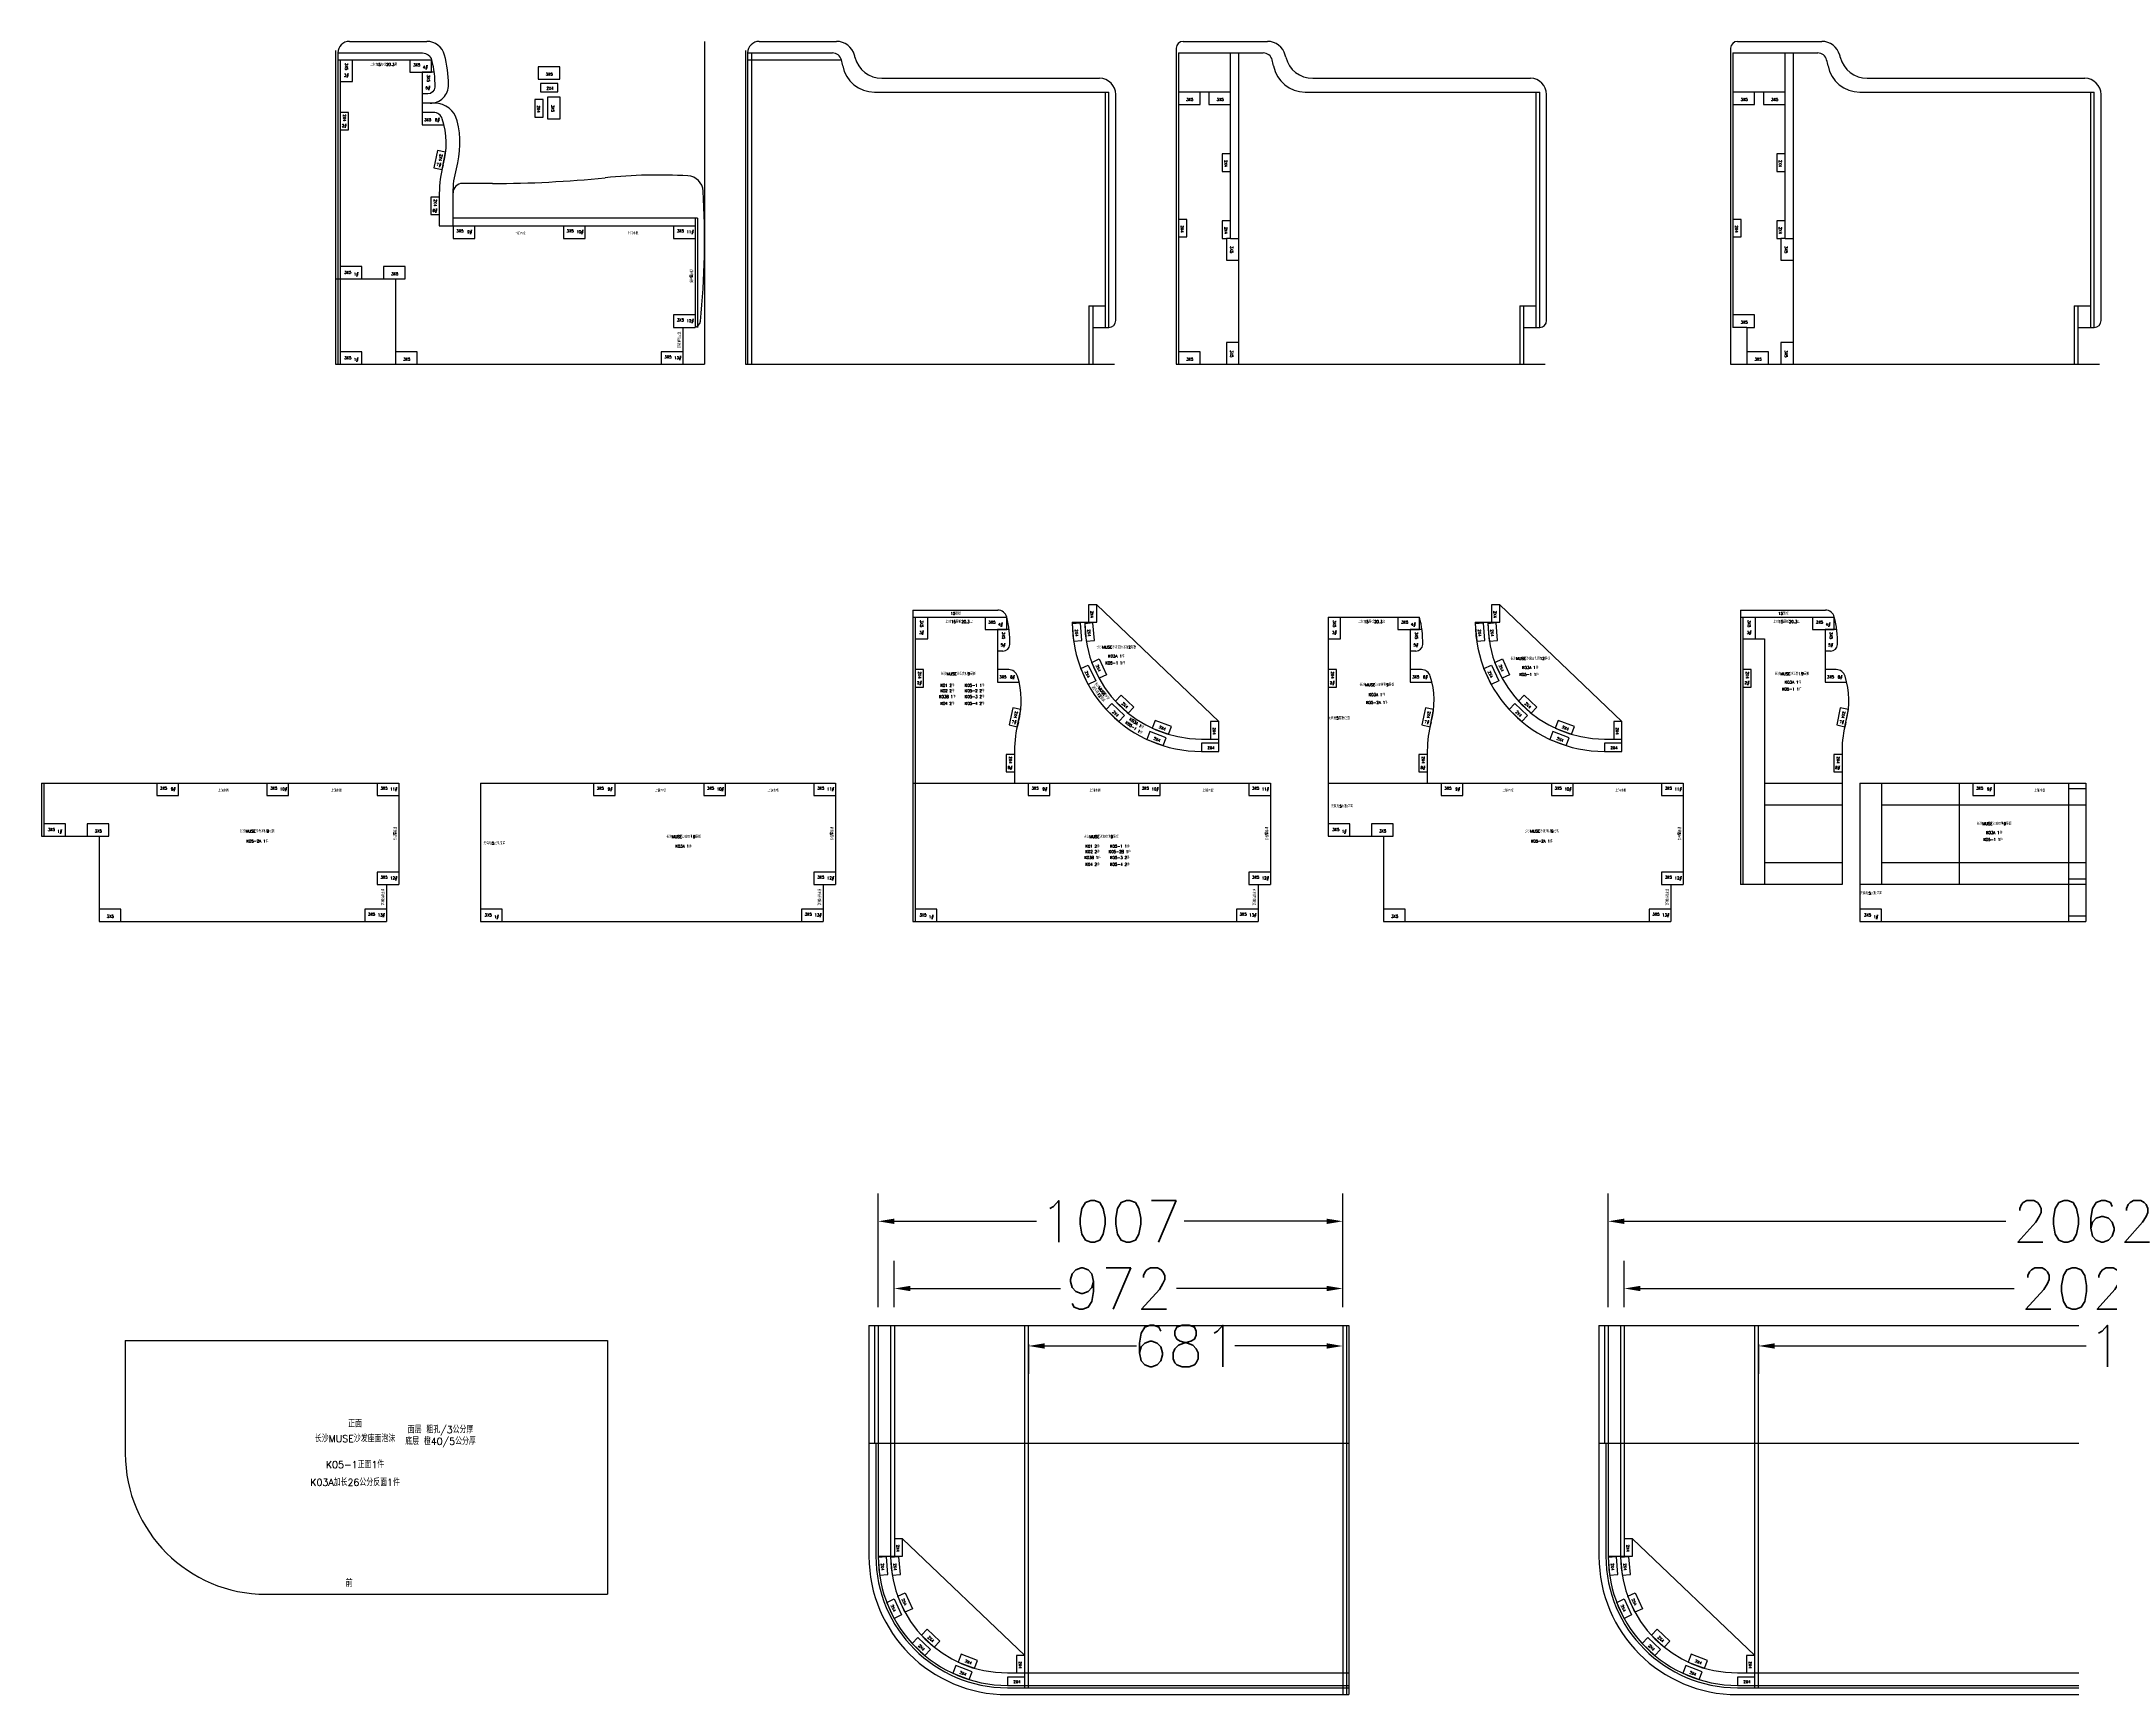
# Model space of a CAD drawing. Header units: millimetres. Extents: x 1211946 to 1266258, y -418433 to -400124.
# Drawn here: x 1239415 to 1243901, y -406155 to -402572 of the extents above; entities that cross this region are included whole.
import ezdxf

# ---------------------------------------------------------------- set-up
doc = ezdxf.new("R2010")
doc.units = ezdxf.units.MM
doc.header["$LTSCALE"] = 5
doc.header["$PDMODE"] = 35
doc.header["$PDSIZE"] = 3
doc.layers.add('缝头内线', color=1, linetype='Continuous')
doc.styles.add('SIMPLEX', font='simplex.shx', dxfattribs={"bigfont": 'gbcbig.shx'})
doc.dimstyles.new('90', dxfattribs={"dimtxt": 90, "dimasz": 35, "dimexe": 60, "dimexo": 40, "dimgap": 10, "dimtad": 0, "dimdec": 1, "dimzin": 12, "dimdsep": 46, "dimtxsty": 'SIMPLEX', "dimcen": 50, "dimclrd": 256, "dimclre": 256, "dimclrt": 3, "dimazin": 3, "dimtfac": 1, "dimtdec": 1, "dimtmove": 1, "dimatfit": 3, "dimfxl": 0, "dimlwd": -1, "dimlwe": -1, "dimarcsym": 0})

# ---------------------------------------------------------------- blocks, each defined once
blk = doc.blocks.new('*D38')
at = {"transparency": 16777216}
for p, q in [((1241554.9, -405395.2), (1241554.9, -405459.5)), ((1241589.9, -405399.5), (1241789, -405399.5)), ((1242200.9, -405399.5), (1242001.9, -405399.5)), ((1242235.9, -405395.2), (1242235.9, -405459.5))]:
    blk.add_line(p, q, dxfattribs=at)
for points in [[(1241589.9, -405393.6), (1241589.9, -405405.3), (1241554.9, -405399.5)], [(1242200.9, -405393.6), (1242200.9, -405405.3), (1242235.9, -405399.5)]]:
    blk.add_solid(points, dxfattribs=at)
at = {"layer": 'Defpoints', "color": 0, "transparency": 16777216}
for p in [(1241554.9, -405355.2), (1242235.9, -405355.2), (1242235.9, -405399.5)]:
    blk.add_point(p, dxfattribs=at)
at = {"color": 3, "transparency": 16777216, "insert": (1241895.4, -405399.5), "char_height": 90, "attachment_point": 5, "style": 'SIMPLEX'}
blk.add_mtext('681', dxfattribs=at)
blk = doc.blocks.new('*D39')
at = {"transparency": 16777216}
for p, q in [((1241263.9, -405315.2), (1241263.9, -405214.9)), ((1242235.9, -405315.2), (1242235.9, -405214.9)), ((1241298.9, -405274.9), (1241624.2, -405274.9)), ((1242200.9, -405274.9), (1241875.7, -405274.9))]:
    blk.add_line(p, q, dxfattribs=at)
for points in [[(1241298.9, -405269), (1241298.9, -405280.7), (1241263.9, -405274.9)], [(1242200.9, -405269), (1242200.9, -405280.7), (1242235.9, -405274.9)]]:
    blk.add_solid(points, dxfattribs=at)
at = {"layer": 'Defpoints', "color": 0, "transparency": 16777216}
for p in [(1242235.9, -405274.9), (1241263.9, -405355.2), (1242235.9, -405355.2)]:
    blk.add_point(p, dxfattribs=at)
at = {"color": 3, "transparency": 16777216, "insert": (1241749.9, -405274.9), "char_height": 90, "attachment_point": 5, "style": 'SIMPLEX'}
blk.add_mtext('972', dxfattribs=at)
blk = doc.blocks.new('*D40')
at = {"transparency": 16777216}
for p, q in [((1241228.9, -405315.2), (1241228.9, -405069.2)), ((1242235.9, -405315.2), (1242235.9, -405069.2)), ((1241263.9, -405129.2), (1241572.4, -405129.2)), ((1242200.9, -405129.2), (1241892.4, -405129.2))]:
    blk.add_line(p, q, dxfattribs=at)
for points in [[(1241263.9, -405123.4), (1241263.9, -405135.1), (1241228.9, -405129.2)], [(1242200.9, -405123.4), (1242200.9, -405135.1), (1242235.9, -405129.2)]]:
    blk.add_solid(points, dxfattribs=at)
at = {"layer": 'Defpoints', "color": 0, "transparency": 16777216}
for p in [(1242235.9, -405129.2), (1241228.9, -405355.2), (1242235.9, -405355.2)]:
    blk.add_point(p, dxfattribs=at)
at = {"color": 3, "transparency": 16777216, "insert": (1241732.4, -405129.2), "char_height": 90, "attachment_point": 5, "style": 'SIMPLEX'}
blk.add_mtext('1007', dxfattribs=at)
blk = doc.blocks.new('*D41')
at = {"transparency": 16777216}
for p, q in [((1243137.5, -405395.2), (1243137.5, -405459.5)), ((1243172.5, -405399.5), (1243847.6, -405399.5)), ((1244838.5, -405399.5), (1244163.3, -405399.5)), ((1244873.5, -405395.2), (1244873.5, -405459.5))]:
    blk.add_line(p, q, dxfattribs=at)
for points in [[(1243172.5, -405393.6), (1243172.5, -405405.3), (1243137.5, -405399.5)], [(1244838.5, -405393.6), (1244838.5, -405405.3), (1244873.5, -405399.5)]]:
    blk.add_solid(points, dxfattribs=at)
at = {"layer": 'Defpoints', "color": 0, "transparency": 16777216}
for p in [(1243137.5, -405355.2), (1244873.5, -405355.2), (1244873.5, -405399.5)]:
    blk.add_point(p, dxfattribs=at)
at = {"color": 3, "transparency": 16777216, "insert": (1244005.5, -405399.5), "char_height": 90, "attachment_point": 5, "style": 'SIMPLEX'}
blk.add_mtext('1736', dxfattribs=at)
blk = doc.blocks.new('*D42')
at = {"transparency": 16777216}
for p, q in [((1242846.5, -405315.2), (1242846.5, -405214.9)), ((1244873.5, -405315.2), (1244873.5, -405214.9)), ((1242881.5, -405274.9), (1243691.4, -405274.9)), ((1244838.5, -405274.9), (1244028.6, -405274.9))]:
    blk.add_line(p, q, dxfattribs=at)
for points in [[(1242881.5, -405269), (1242881.5, -405280.7), (1242846.5, -405274.9)], [(1244838.5, -405269), (1244838.5, -405280.7), (1244873.5, -405274.9)]]:
    blk.add_solid(points, dxfattribs=at)
at = {"layer": 'Defpoints', "color": 0, "transparency": 16777216}
for p in [(1244873.5, -405274.9), (1242846.5, -405355.2), (1244873.5, -405355.2)]:
    blk.add_point(p, dxfattribs=at)
at = {"color": 3, "transparency": 16777216, "insert": (1243860, -405274.9), "char_height": 90, "attachment_point": 5, "style": 'SIMPLEX'}
blk.add_mtext('2027', dxfattribs=at)
blk = doc.blocks.new('*D43')
at = {"transparency": 16777216}
for p, q in [((1242811.5, -405315.2), (1242811.5, -405069.2)), ((1244873.5, -405315.2), (1244873.5, -405069.2)), ((1242846.5, -405129.2), (1243673.9, -405129.2)), ((1244838.5, -405129.2), (1244011.1, -405129.2))]:
    blk.add_line(p, q, dxfattribs=at)
for points in [[(1242846.5, -405123.4), (1242846.5, -405135.1), (1242811.5, -405129.2)], [(1244838.5, -405123.4), (1244838.5, -405135.1), (1244873.5, -405129.2)]]:
    blk.add_solid(points, dxfattribs=at)
at = {"layer": 'Defpoints', "color": 0, "transparency": 16777216}
for p in [(1244873.5, -405129.2), (1242811.5, -405355.2), (1244873.5, -405355.2)]:
    blk.add_point(p, dxfattribs=at)
at = {"color": 3, "transparency": 16777216, "insert": (1243842.5, -405129.2), "char_height": 90, "attachment_point": 5, "style": 'SIMPLEX'}
blk.add_mtext('2062', dxfattribs=at)

msp = doc.modelspace()

# ---------------------------------------------------------------- linework, layer by layer
for p, q in [((1240052.44, -402591.5), (1240052.44, -403271.5)), ((1240057.44, -402596.5), (1240057.44, -403271.5)), ((1240852.44, -402571.5), (1240852.44, -403271.5)), ((1240940.93, -402591.5), (1240940.93, -403271.5)), ((1240945.93, -402596.5), (1241129.72, -402596.5)), ((1241874.96, -402586.5), (1241874.96, -403271.5)), ((1241879.96, -402596.5), (1242063.75, -402596.5)), ((1241992.96, -402998.5), (1241992.96, -402596.5)), ((1242010.96, -403271.5), (1242010.96, -402596.5)), ((1243076.99, -402586.5), (1243076.99, -403271.5)), ((1243081.99, -402596.5), (1243265.78, -402596.5)), ((1243194.99, -402998.5), (1243194.99, -402596.5)), ((1243212.99, -403271.5), (1243212.99, -402596.5)), ((1240057.44, -402611.5), (1240260.59, -402611.5)), ((1240945.93, -402611.5), (1241149.08, -402611.5)), ((1240240.58, -402685.5), (1240240.58, -402725.5)), ((1241220.81, -402681.5), (1241728.93, -402681.5)), ((1241992.96, -402681.5), (1241879.96, -402681.5)), ((1242154.83, -402681.5), (1242662.96, -402681.5)), ((1243194.99, -402681.5), (1243081.99, -402681.5)), ((1243356.87, -402681.5), (1243864.99, -402681.5)), ((1240264.9, -402725.5), (1240240.58, -402725.5)), ((1240277.44, -402901.09), (1240277.44, -402971.5)), ((1240837.44, -402954.5), (1240307.44, -402954.5)), ((1240832.44, -402954.5), (1240832.44, -403191.5)), ((1240837.44, -402954.5), (1240837.44, -403191.5)), ((1240277.44, -402971.5), (1240832.44, -402971.5)), ((1241992.96, -402998.5), (1242010.96, -402998.5)), ((1243194.99, -402998.5), (1243212.99, -402998.5)), ((1240052.44, -403086.5), (1240182.44, -403086.5)), ((1240182.44, -403086.5), (1240182.44, -403271.5)), ((1241685.93, -403144.5), (1241720.93, -403144.5)), ((1242619.96, -403144.5), (1242654.96, -403144.5)), ((1243821.99, -403144.5), (1243856.99, -403144.5)), ((1240805.44, -403191.5), (1240832.44, -403191.5)), ((1240805.44, -403191.5), (1240805.44, -403271.5)), ((1241693.93, -403191.5), (1241728.93, -403191.5)), ((1242627.96, -403191.5), (1242662.96, -403191.5)), ((1243111.99, -403191.5), (1243081.99, -403191.5)), ((1243111.99, -403191.5), (1243111.99, -403271.5)), ((1243829.99, -403191.5), (1243864.99, -403191.5)), ((1240052.44, -403271.5), (1240852.44, -403271.5)), ((1240940.93, -403271.5), (1241740.93, -403271.5)), ((1241874.96, -403271.5), (1242674.96, -403271.5)), ((1243076.99, -403271.5), (1243876.99, -403271.5)), ((1241304.37, -403804.37), (1241304.37, -404479.37)), ((1241304.37, -403804.37), (1241488.16, -403804.37)), ((1241684.58, -403792.74), (1241684.58, -403830.74)), ((1241702.58, -403792.74), (1241684.58, -403792.74)), ((1241967.58, -404045.74), (1241702.58, -403792.74)), ((1242204.32, -403819.37), (1242402.47, -403819.37)), ((1242204.32, -403819.37), (1242204.32, -404179.37)), ((1242558.41, -403792.74), (1242558.41, -403830.74)), ((1242576.41, -403792.74), (1242558.41, -403792.74)), ((1242841.41, -404045.74), (1242576.41, -403792.74)), ((1243098.53, -403804.37), (1243098.53, -404399.37)), ((1243098.53, -403804.37), (1243282.32, -403804.37)), ((1241649.58, -403830.74), (1241684.58, -403830.74)), ((1242523.41, -403830.74), (1242558.41, -403830.74)), ((1241499.47, -403893.37), (1241487.51, -403893.37)), ((1241487.51, -403893.37), (1241487.51, -403933.37)), ((1242394.42, -403893.37), (1242382.46, -403893.37)), ((1242382.46, -403893.37), (1242382.46, -403933.37)), ((1243293.63, -403893.37), (1243281.67, -403893.37)), ((1243281.67, -403893.37), (1243281.67, -403933.37)), ((1241511.83, -403933.37), (1241487.51, -403933.37)), ((1242406.78, -403933.37), (1242382.46, -403933.37)), ((1243305.99, -403933.37), (1243281.67, -403933.37)), ((1241967.58, -404110.74), (1241967.58, -404045.74)), ((1242841.41, -404110.74), (1242841.41, -404045.74)), ((1241929.58, -404083.74), (1241967.58, -404083.74)), ((1241524.37, -404108.96), (1241524.37, -404179.37)), ((1241929.58, -404110.74), (1241967.58, -404110.74)), ((1242419.32, -404108.96), (1242419.32, -404179.37)), ((1242803.41, -404110.74), (1242841.41, -404110.74)), ((1243318.53, -404108.96), (1243318.53, -404399.37)), ((1239414.81, -404179.37), (1239414.81, -404294.37)), ((1239414.81, -404179.37), (1240189.81, -404179.37)), ((1240189.81, -404179.37), (1240189.81, -404399.37)), ((1240366.72, -404179.37), (1240366.72, -404479.37)), ((1240366.72, -404179.37), (1241136.72, -404179.37)), ((1241136.72, -404179.37), (1241136.72, -404399.37)), ((1241304.37, -404179.37), (1242079.37, -404179.37)), ((1242079.37, -404179.37), (1242079.37, -404399.37)), ((1242204.32, -404179.37), (1242204.32, -404294.37)), ((1242204.32, -404179.37), (1242974.32, -404179.37)), ((1242974.32, -404179.37), (1242974.32, -404399.37)), ((1243357.11, -404179.37), (1243357.11, -404479.37)), ((1243357.11, -404179.37), (1243847.11, -404179.37)), ((1243847.11, -404179.37), (1243847.11, -404479.37)), ((1239414.81, -404294.37), (1239539.81, -404294.37)), ((1239539.81, -404294.37), (1239539.81, -404479.37)), ((1242204.32, -404294.37), (1242324.32, -404294.37)), ((1242324.32, -404294.37), (1242324.32, -404479.37)), ((1240162.81, -404399.37), (1240189.81, -404399.37)), ((1240162.81, -404399.37), (1240162.81, -404479.37)), ((1241109.72, -404399.37), (1241136.72, -404399.37)), ((1241109.72, -404399.37), (1241109.72, -404479.37)), ((1242052.37, -404399.37), (1242079.37, -404399.37)), ((1242052.37, -404399.37), (1242052.37, -404479.37)), ((1242947.32, -404399.37), (1242974.32, -404399.37)), ((1242947.32, -404399.37), (1242947.32, -404479.37)), ((1243318.53, -404399.37), (1243098.53, -404399.37)), ((1239539.81, -404479.37), (1240162.81, -404479.37)), ((1240366.72, -404479.37), (1241109.72, -404479.37)), ((1241304.37, -404479.37), (1242052.37, -404479.37)), ((1242324.32, -404479.37), (1242947.32, -404479.37)), ((1243357.11, -404479.37), (1243847.11, -404479.37)), ((1239596.8, -405387.71), (1240641.8, -405387.71)), ((1239596.8, -405387.71), (1239596.8, -405632.71)), ((1240641.8, -405387.71), (1240641.8, -405937.71)), ((1241281.94, -405817.21), (1241263.94, -405817.21)), ((1241546.94, -406070.21), (1241281.94, -405817.21)), ((1242864.49, -405817.21), (1242846.49, -405817.21)), ((1243129.49, -406070.21), (1242864.49, -405817.21)), ((1241228.94, -405855.21), (1241263.94, -405855.21)), ((1242811.49, -405855.21), (1242846.49, -405855.21)), ((1239901.8, -405937.71), (1240641.8, -405937.71))]:
    msp.add_line(p, q)
at = {"color": 6}
for p, q in [((1240945.93, -402596.5), (1240945.93, -403271.5)), ((1240953.93, -402596.5), (1240953.93, -403271.5)), ((1241879.96, -402596.5), (1241879.96, -403271.5)), ((1243081.99, -402596.5), (1243081.99, -403191.5)), ((1241720.93, -402681.5), (1241720.93, -403191.5)), ((1241728.93, -403191.5), (1241728.93, -402681.5)), ((1242654.96, -402681.5), (1242654.96, -403191.5)), ((1242662.96, -403191.5), (1242662.96, -402681.5)), ((1243856.99, -402681.5), (1243856.99, -403191.5)), ((1243864.99, -403191.5), (1243864.99, -402681.5)), ((1241685.93, -403144.5), (1241685.93, -403271.5)), ((1241693.93, -403144.5), (1241693.93, -403271.5)), ((1242619.96, -403144.5), (1242619.96, -403271.5)), ((1242627.96, -403144.5), (1242627.96, -403271.5)), ((1243821.99, -403144.5), (1243821.99, -403271.5)), ((1243829.99, -403144.5), (1243829.99, -403271.5)), ((1241220.94, -405355.21), (1241220.94, -405610.21)), ((1241228.94, -405355.21), (1241228.94, -405610.21)), ((1241255.94, -405355.21), (1241255.94, -405855.21)), ((1241263.94, -405355.21), (1241263.94, -405855.21)), ((1241546.94, -406140.21), (1241546.94, -405355.21)), ((1241554.94, -406140.21), (1241554.94, -405355.21)), ((1242235.94, -405355.21), (1242235.94, -406155.21)), ((1242243.94, -405355.21), (1242243.94, -406155.21)), ((1242803.49, -405355.21), (1242803.49, -405610.21)), ((1242811.49, -405355.21), (1242811.49, -405610.21)), ((1242838.49, -405355.21), (1242838.49, -405855.21)), ((1242846.49, -405355.21), (1242846.49, -405855.21)), ((1243129.49, -406140.21), (1243129.49, -405355.21)), ((1243137.49, -406140.21), (1243137.49, -405355.21))]:
    msp.add_line(p, q, dxfattribs=at)
at = {"color": 1}
for p, q in [((1242803.41, -404083.74), (1242841.41, -404083.74)), ((1241223.94, -405610.21), (1241223.94, -405855.21)), ((1241228.94, -405610.21), (1241228.94, -405855.21)), ((1242806.49, -405610.21), (1242806.49, -405855.21)), ((1242811.49, -405610.21), (1242811.49, -405855.21)), ((1241508.94, -406108.21), (1242248.94, -406108.21)), ((1243091.49, -406108.21), (1243831.49, -406108.21)), ((1241508.94, -406135.21), (1242248.94, -406135.21)), ((1241508.94, -406140.21), (1242248.94, -406140.21)), ((1243091.49, -406135.21), (1243831.49, -406135.21)), ((1243091.49, -406140.21), (1243831.49, -406140.21))]:
    msp.add_line(p, q, dxfattribs=at)
at = {"color": 4}
for p, q in [((1241208.94, -405355.21), (1242248.94, -405355.21)), ((1241208.94, -405355.21), (1241208.94, -405855.21)), ((1242248.94, -405355.21), (1242248.94, -406155.21)), ((1242791.49, -405355.21), (1243831.49, -405355.21)), ((1242791.49, -405355.21), (1242791.49, -405855.21)), ((1241208.94, -405610.21), (1242248.94, -405610.21)), ((1242791.49, -405610.21), (1243831.49, -405610.21)), ((1241508.94, -406155.21), (1242248.94, -406155.21)), ((1243091.49, -406155.21), (1243831.49, -406155.21))]:
    msp.add_line(p, q, dxfattribs=at)
msp.add_lwpolyline([(1240057.44, -402596.5), (1240241.23, -402596.5, -0.3420074), (1240260.59, -402611.5, -0.0681532), (1240267.54, -402670.8, -0.4085011), (1240252.54, -402685.5), (1240240.58, -402685.5)], format="xyb")
for centre, radius, start, end in [((1241129.72, -402616.5), 20, 14.47573, 90), ((1242063.75, -402616.5), 20, 14.47573, 90), ((1243265.78, -402616.5), 20, 14.47573, 90), ((1240936.07, -402666.5), 220, 10.93145, 14.47573), ((1241220.81, -402611.5), 70, 190.93145, 270), ((1241870.09, -402666.5), 220, 10.93145, 14.47573), ((1242154.83, -402611.5), 70, 190.93145, 270), ((1243072.13, -402666.5), 220, 10.93145, 14.47573), ((1243356.87, -402611.5), 70, 190.93145, 270), ((1240264.9, -402745.5), 20, 17.69602, 90), ((1240117.24, -402792.62), 175, 344.46426, 17.69602), ((1240507.44, -402901.09), 230, 164.46426, 180), ((1241488.16, -403824.37), 20, 14.47573, 90), ((1241294.51, -403874.36), 220, 358.88028, 14.47589), ((1242189.46, -403874.36), 220, 358.88028, 14.47589), ((1243282.32, -403824.37), 20, 14.47573, 90), ((1243088.67, -403874.36), 220, 358.88028, 14.47589), ((1241929.58, -403830.74), 280, 180, 270), ((1241929.58, -403830.74), 253, 180, 270), ((1242803.41, -403830.74), 280, 180, 270), ((1241499.47, -403878.37), 15, 270, 358.88028), ((1242394.42, -403878.37), 15, 270, 358.88028), ((1243293.63, -403878.37), 15, 270, 358.88028), ((1241511.83, -403953.37), 20, 17.69602, 90), ((1241364.17, -404000.48), 175, 344.46426, 17.69602), ((1242406.78, -403953.37), 20, 17.69602, 90), ((1242259.12, -404000.48), 175, 344.46426, 17.69602), ((1243305.99, -403953.37), 20, 17.69602, 90), ((1243158.33, -404000.48), 175, 344.46426, 17.69602), ((1241754.37, -404108.96), 230, 164.46426, 180), ((1242649.32, -404108.96), 230, 164.46426, 180), ((1243548.53, -404108.96), 230, 164.46426, 180), ((1239901.8, -405632.71), 305, 180, 270)]:
    msp.add_arc(centre, radius, start, end)
at = {"ltscale": 2}
for centre in [(1241889.96, -402586.5), (1243091.99, -402586.5)]:
    msp.add_arc(centre, 15, 90, 180, dxfattribs=at)
at = {"color": 1}
for centre, radius in [((1242803.41, -403830.74), 253), ((1241508.94, -405855.21), 285), ((1241508.94, -405855.21), 280), ((1241508.94, -405855.21), 253), ((1243091.49, -405855.21), 285), ((1243091.49, -405855.21), 280), ((1243091.49, -405855.21), 253)]:
    msp.add_arc(centre, radius, 180, 270, dxfattribs=at)
at = {"color": 4}
for centre in [(1241508.94, -405855.21), (1243091.49, -405855.21)]:
    msp.add_arc(centre, 300, 180, 270, dxfattribs=at)
at = {"layer": '缝头内线', "color": 1, "ltscale": 2}
for p, q in [((1240082.44, -402571.5), (1240250.25, -402571.5)), ((1240970.93, -402571.5), (1241138.74, -402571.5)), ((1241889.96, -402571.5), (1242072.77, -402571.5)), ((1243091.99, -402571.5), (1243274.8, -402571.5)), ((1241236.86, -402651.5), (1241708.93, -402651.5)), ((1242170.89, -402651.5), (1242642.96, -402651.5)), ((1243372.92, -402651.5), (1243844.99, -402651.5)), ((1241743.93, -403176.5), (1241743.93, -402686.5)), ((1242677.96, -403176.5), (1242677.96, -402686.5)), ((1243879.99, -403176.5), (1243879.99, -402686.5)), ((1240392.45, -402879.5), (1240327.44, -402879.5))]:
    msp.add_line(p, q, dxfattribs=at)
at = {"layer": '缝头内线', "color": 1}
for p, q in [((1240062.44, -402611.5), (1240062.44, -403271.5)), ((1243111.99, -403191.5), (1243128.99, -403191.5)), ((1241304.37, -403819.37), (1241507.52, -403819.37)), ((1241309.37, -403819.37), (1241309.37, -404479.37)), ((1243098.53, -403819.37), (1243301.68, -403819.37)), ((1243103.53, -403819.37), (1243103.53, -404399.37)), ((1243130.53, -403866.37), (1243130.53, -403819.37)), ((1243103.53, -403866.37), (1243150.53, -403866.37)), ((1243150.53, -403866.37), (1243150.53, -404399.37)), ((1239419.81, -404179.37), (1239419.81, -404294.37)), ((1243150.53, -404179.37), (1243318.53, -404179.37)), ((1243404.11, -404179.37), (1243404.11, -404399.37)), ((1243572.11, -404179.37), (1243572.11, -404399.37)), ((1243809.11, -404179.37), (1243809.11, -404479.37)), ((1243809.11, -404191.37), (1243847.11, -404191.37)), ((1243150.53, -404226.37), (1243318.53, -404226.37)), ((1243404.11, -404226.37), (1243847.11, -404226.37)), ((1243318.53, -404352.37), (1243150.53, -404352.37)), ((1243847.11, -404352.37), (1243404.11, -404352.37)), ((1243847.11, -404399.37), (1243357.11, -404399.37)), ((1243847.11, -404387.37), (1243809.11, -404387.37)), ((1243809.11, -404467.37), (1243847.11, -404467.37))]:
    msp.add_line(p, q, dxfattribs=at)
for points in [[(1240062.44, -402658.5), (1240089.44, -402658.5), (1240089.44, -402611.5)], [(1240213.59, -402611.5), (1240213.59, -402638.5), (1240260.59, -402638.5), (1240260.59, -402611.5)], [(1240265.79, -402638.5), (1240240.58, -402638.5), (1240240.58, -402685.5)], [(1241879.96, -402708.5), (1241926.96, -402708.5), (1241926.96, -402681.5)], [(1241945.96, -402681.5), (1241945.96, -402708.5), (1241992.96, -402708.5)], [(1243081.99, -402708.5), (1243128.99, -402708.5), (1243128.99, -402681.5)], [(1243147.99, -402681.5), (1243147.99, -402708.5), (1243194.99, -402708.5)], [(1240062.44, -402763.5), (1240080.44, -402763.5), (1240080.44, -402725.5), (1240062.44, -402725.5)], [(1240240.58, -402725.5), (1240240.58, -402752.5), (1240287.58, -402752.5)], [(1241992.96, -402815.5), (1241974.96, -402815.5), (1241974.96, -402853.5), (1241992.96, -402853.5)], [(1243194.99, -402815.5), (1243176.99, -402815.5), (1243176.99, -402853.5), (1243194.99, -402853.5)], [(1240277.44, -402909.09), (1240259.44, -402909.09), (1240259.44, -402947.09), (1240277.44, -402947.09)], [(1241879.96, -402995.5), (1241897.96, -402995.5), (1241897.96, -402957.5), (1241879.96, -402957.5)], [(1241992.96, -402960.5), (1241974.96, -402960.5), (1241974.96, -402998.5), (1241983.96, -402998.5)], [(1243081.99, -402995.5), (1243099.99, -402995.5), (1243099.99, -402957.5), (1243081.99, -402957.5)], [(1243194.99, -402960.5), (1243176.99, -402960.5), (1243176.99, -402998.5), (1243185.99, -402998.5)], [(1240307.44, -402971.5), (1240307.44, -402998.5), (1240354.44, -402998.5), (1240354.44, -402971.5)], [(1240546.44, -402971.5), (1240546.44, -402998.5), (1240593.44, -402998.5), (1240593.44, -402971.5)], [(1240785.44, -402971.5), (1240785.44, -402998.5), (1240832.44, -402998.5)], [(1241992.96, -402998.5), (1241983.96, -402998.5), (1241983.96, -403045.5), (1242010.96, -403045.5)], [(1243194.99, -402998.5), (1243185.99, -402998.5), (1243185.99, -403045.5), (1243212.99, -403045.5)], [(1240109.44, -403086.5), (1240109.44, -403059.5), (1240062.44, -403059.5)], [(1240182.44, -403086.5), (1240203.44, -403086.5), (1240203.44, -403059.5), (1240156.44, -403059.5), (1240156.44, -403086.5)], [(1240832.44, -403164.5), (1240785.44, -403164.5), (1240785.44, -403191.5), (1240805.44, -403191.5)], [(1243128.99, -403191.5), (1243128.99, -403164.5), (1243081.99, -403164.5)], [(1242010.96, -403224.5), (1241983.96, -403224.5), (1241983.96, -403271.5)], [(1243212.99, -403224.5), (1243185.99, -403224.5), (1243185.99, -403271.5)], [(1240109.44, -403271.5), (1240109.44, -403244.5), (1240062.44, -403244.5)], [(1240229.44, -403271.5), (1240229.44, -403244.5), (1240182.44, -403244.5)], [(1240805.44, -403244.5), (1240758.44, -403244.5), (1240758.44, -403271.5)], [(1241926.96, -403271.5), (1241926.96, -403244.5), (1241879.96, -403244.5)], [(1243158.99, -403271.5), (1243158.99, -403244.5), (1243111.99, -403244.5)], [(1241309.37, -403866.37), (1241336.37, -403866.37), (1241336.37, -403819.37)], [(1241460.52, -403819.37), (1241460.52, -403846.37), (1241507.52, -403846.37), (1241507.52, -403819.37)], [(1241684.58, -403830.74), (1241702.58, -403830.74), (1241702.58, -403792.74)], [(1242204.32, -403866.37), (1242231.32, -403866.37), (1242231.32, -403819.37)], [(1242355.47, -403819.37), (1242355.47, -403846.37), (1242402.47, -403846.37), (1242402.47, -403819.37)], [(1242558.41, -403830.74), (1242576.41, -403830.74), (1242576.41, -403792.74)], [(1243254.68, -403819.37), (1243254.68, -403846.37), (1243301.68, -403846.37), (1243301.68, -403819.37)], [(1241512.72, -403846.37), (1241487.51, -403846.37), (1241487.51, -403893.37)], [(1242407.67, -403846.37), (1242382.46, -403846.37), (1242382.46, -403893.37)], [(1243306.88, -403846.37), (1243281.67, -403846.37), (1243281.67, -403893.37)], [(1241309.37, -403971.37), (1241327.37, -403971.37), (1241327.37, -403933.37), (1241309.37, -403933.37)], [(1241487.51, -403933.37), (1241487.51, -403960.37), (1241534.51, -403960.37)], [(1242204.32, -403971.37), (1242222.32, -403971.37), (1242222.32, -403933.37), (1242204.32, -403933.37)], [(1242382.46, -403933.37), (1242382.46, -403960.37), (1242429.46, -403960.37)], [(1243103.53, -403971.37), (1243121.53, -403971.37), (1243121.53, -403933.37), (1243103.53, -403933.37)], [(1243281.67, -403933.37), (1243281.67, -403960.37), (1243328.67, -403960.37)], [(1241967.58, -404045.74), (1241949.58, -404045.74), (1241949.58, -404083.74)], [(1242841.41, -404045.74), (1242823.41, -404045.74), (1242823.41, -404083.74)], [(1241524.37, -404116.96), (1241506.37, -404116.96), (1241506.37, -404154.96), (1241524.37, -404154.96)], [(1241967.58, -404092.74), (1241929.58, -404092.74), (1241929.58, -404110.74)], [(1242419.32, -404116.96), (1242401.32, -404116.96), (1242401.32, -404154.96), (1242419.32, -404154.96)], [(1242841.41, -404092.74), (1242803.41, -404092.74), (1242803.41, -404110.74)], [(1243318.53, -404116.96), (1243300.53, -404116.96), (1243300.53, -404154.96), (1243318.53, -404154.96)], [(1239664.81, -404179.37), (1239664.81, -404206.37), (1239711.81, -404206.37), (1239711.81, -404179.37)], [(1239903.81, -404179.37), (1239903.81, -404206.37), (1239950.81, -404206.37), (1239950.81, -404179.37)], [(1240142.81, -404179.37), (1240142.81, -404206.37), (1240189.81, -404206.37)], [(1240611.72, -404179.37), (1240611.72, -404206.37), (1240658.72, -404206.37), (1240658.72, -404179.37)], [(1240850.72, -404179.37), (1240850.72, -404206.37), (1240897.72, -404206.37), (1240897.72, -404179.37)], [(1241089.72, -404179.37), (1241089.72, -404206.37), (1241136.72, -404206.37)], [(1241554.37, -404179.37), (1241554.37, -404206.37), (1241601.37, -404206.37), (1241601.37, -404179.37)], [(1241793.37, -404179.37), (1241793.37, -404206.37), (1241840.37, -404206.37), (1241840.37, -404179.37)], [(1242032.37, -404179.37), (1242032.37, -404206.37), (1242079.37, -404206.37)], [(1242449.32, -404179.37), (1242449.32, -404206.37), (1242496.32, -404206.37), (1242496.32, -404179.37)], [(1242688.32, -404179.37), (1242688.32, -404206.37), (1242735.32, -404206.37), (1242735.32, -404179.37)], [(1242927.32, -404179.37), (1242927.32, -404206.37), (1242974.32, -404206.37)], [(1243602.11, -404179.37), (1243602.11, -404206.37), (1243649.11, -404206.37), (1243649.11, -404179.37)], [(1239466.81, -404294.37), (1239466.81, -404267.37), (1239419.81, -404267.37)], [(1239539.81, -404294.37), (1239560.81, -404294.37), (1239560.81, -404267.37), (1239513.81, -404267.37), (1239513.81, -404294.37)], [(1242251.32, -404294.37), (1242251.32, -404267.37), (1242204.32, -404267.37)], [(1242324.32, -404294.37), (1242345.32, -404294.37), (1242345.32, -404267.37), (1242298.32, -404267.37), (1242298.32, -404294.37)], [(1240189.81, -404372.37), (1240142.81, -404372.37), (1240142.81, -404399.37), (1240162.81, -404399.37)], [(1241136.72, -404372.37), (1241089.72, -404372.37), (1241089.72, -404399.37), (1241109.72, -404399.37)], [(1242079.37, -404372.37), (1242032.37, -404372.37), (1242032.37, -404399.37), (1242052.37, -404399.37)], [(1242974.32, -404372.37), (1242927.32, -404372.37), (1242927.32, -404399.37), (1242947.32, -404399.37)], [(1239586.81, -404479.37), (1239586.81, -404452.37), (1239539.81, -404452.37)], [(1240162.81, -404452.37), (1240115.81, -404452.37), (1240115.81, -404479.37)], [(1240413.72, -404479.37), (1240413.72, -404452.37), (1240366.72, -404452.37)], [(1241109.72, -404452.37), (1241062.72, -404452.37), (1241062.72, -404479.37)], [(1241356.37, -404479.37), (1241356.37, -404452.37), (1241309.37, -404452.37)], [(1242052.37, -404452.37), (1242005.37, -404452.37), (1242005.37, -404479.37)], [(1242371.32, -404479.37), (1242371.32, -404452.37), (1242324.32, -404452.37)], [(1242947.32, -404452.37), (1242900.32, -404452.37), (1242900.32, -404479.37)], [(1243404.11, -404479.37), (1243404.11, -404452.37), (1243357.11, -404452.37)], [(1241263.94, -405855.21), (1241281.94, -405855.21), (1241281.94, -405817.21)], [(1242846.49, -405855.21), (1242864.49, -405855.21), (1242864.49, -405817.21)], [(1241546.94, -406070.21), (1241528.94, -406070.21), (1241528.94, -406108.21)], [(1243129.49, -406070.21), (1243111.49, -406070.21), (1243111.49, -406108.21)], [(1241546.94, -406117.21), (1241508.94, -406117.21), (1241508.94, -406135.21)], [(1243129.49, -406117.21), (1243091.49, -406117.21), (1243091.49, -406135.21)]]:
    msp.add_lwpolyline(points, dxfattribs=at)
for points in [[(1240491.49, -402653.56), (1240538.49, -402653.56), (1240538.49, -402626.56), (1240491.49, -402626.56)], [(1240484.89, -402735.47), (1240502.89, -402735.47), (1240502.89, -402697.47), (1240484.89, -402697.47)], [(1240534.63, -402680.96), (1240534.63, -402662.96), (1240496.63, -402662.96), (1240496.63, -402680.96)], [(1240512.3, -402692.33), (1240512.3, -402739.33), (1240539.3, -402739.33), (1240539.3, -402692.33)], [(1240265.76, -402845.49), (1240283.37, -402849.18), (1240291.16, -402811.99), (1240273.54, -402808.3)], [(1241652.6, -403871.62), (1241670.54, -403870.2), (1241667.54, -403832.32), (1241649.6, -403833.74)], [(1241679.9, -403871.6), (1241697.84, -403870.04), (1241694.53, -403832.18), (1241676.6, -403833.74)], [(1242526.42, -403871.62), (1242544.37, -403870.2), (1242541.36, -403832.32), (1242523.42, -403833.74)], [(1242553.73, -403871.6), (1242571.66, -403870.04), (1242568.35, -403832.18), (1242550.42, -403833.74)], [(1241691.95, -403917.58), (1241708.35, -403910.15), (1241724.03, -403944.76), (1241707.64, -403952.19)], [(1242565.77, -403917.58), (1242582.17, -403910.15), (1242597.85, -403944.76), (1242581.46, -403952.19)], [(1241668.14, -403930.95), (1241684.48, -403923.39), (1241700.44, -403957.87), (1241684.11, -403965.43)], [(1242541.97, -403930.95), (1242558.3, -403923.39), (1242574.26, -403957.87), (1242557.93, -403965.43)], [(1241770.95, -404027.83), (1241783.26, -404014.7), (1241755.53, -403988.72), (1241743.22, -404001.85)], [(1242644.77, -404027.83), (1242657.08, -404014.7), (1242629.35, -403988.72), (1242617.04, -404001.85)], [(1241512.69, -404053.36), (1241530.3, -404057.05), (1241538.09, -404019.85), (1241520.47, -404016.16)], [(1241750.63, -404046.08), (1241763.05, -404033.04), (1241735.52, -404006.84), (1241723.11, -404019.87)], [(1241858.37, -404073.52), (1241864.72, -404056.67), (1241829.16, -404043.27), (1241822.82, -404060.11)], [(1242407.64, -404053.36), (1242425.26, -404057.05), (1242433.04, -404019.85), (1242415.43, -404016.16)], [(1242624.46, -404046.08), (1242636.87, -404033.04), (1242609.35, -404006.84), (1242596.94, -404019.87)], [(1242732.2, -404073.52), (1242738.54, -404056.67), (1242702.99, -404043.27), (1242696.64, -404060.11)], [(1243306.85, -404053.36), (1243324.46, -404057.05), (1243332.25, -404019.85), (1243314.63, -404016.16)], [(1241846.58, -404098.14), (1241853.06, -404081.35), (1241817.61, -404067.66), (1241811.13, -404084.45)], [(1242720.4, -404098.14), (1242726.89, -404081.35), (1242691.44, -404067.66), (1242684.95, -404084.45)], [(1241231.96, -405896.09), (1241249.9, -405894.67), (1241246.9, -405856.79), (1241228.96, -405858.21)], [(1241259.26, -405896.06), (1241277.19, -405894.5), (1241273.89, -405856.64), (1241255.96, -405858.21)], [(1242814.51, -405896.09), (1242832.45, -405894.67), (1242829.45, -405856.79), (1242811.51, -405858.21)], [(1242841.81, -405896.06), (1242859.74, -405894.5), (1242856.44, -405856.64), (1242838.51, -405858.21)], [(1241247.5, -405955.41), (1241263.84, -405947.85), (1241279.8, -405982.34), (1241263.46, -405989.9)], [(1241271.31, -405942.04), (1241287.7, -405934.61), (1241303.39, -405969.22), (1241286.99, -405976.65)], [(1242830.05, -405955.41), (1242846.39, -405947.85), (1242862.35, -405982.34), (1242846.01, -405989.9)], [(1242853.86, -405942.04), (1242870.25, -405934.61), (1242885.94, -405969.22), (1242869.54, -405976.65)], [(1241350.31, -406052.3), (1241362.61, -406039.16), (1241334.88, -406013.18), (1241322.58, -406026.32)], [(1242932.86, -406052.3), (1242945.16, -406039.16), (1242917.43, -406013.18), (1242905.13, -406026.32)], [(1241329.99, -406070.54), (1241342.4, -406057.51), (1241314.88, -406031.3), (1241302.47, -406044.34)], [(1242912.54, -406070.54), (1242924.95, -406057.51), (1242897.43, -406031.3), (1242885.02, -406044.34)], [(1241425.94, -406122.61), (1241432.42, -406105.81), (1241396.97, -406092.13), (1241390.49, -406108.92)], [(1241437.73, -406097.98), (1241444.08, -406081.14), (1241408.52, -406067.73), (1241402.17, -406084.58)], [(1243008.49, -406122.61), (1243014.97, -406105.81), (1242979.52, -406092.13), (1242973.04, -406108.92)], [(1243020.28, -406097.98), (1243026.63, -406081.14), (1242991.07, -406067.73), (1242984.72, -406084.58)]]:
    msp.add_lwpolyline(points, close=True, dxfattribs=at)
at = {"layer": '缝头内线', "color": 1, "ltscale": 2}
msp.add_lwpolyline([(1240307.44, -402971.5), (1240307.44, -402901.09, -0.0678915), (1240314.75, -402847.53, 0.1289451), (1240316.27, -402743.53, 0.3450397), (1240267.73, -402705.5), (1240240.58, -402705.5)], format="xyb", dxfattribs=at)
for centre, radius, start, end in [((1240082.44, -402596.5), 25, 90, 180), ((1240250.25, -402611.5), 40, 15.18141, 90), ((1240047.58, -402666.5), 250, 0.2712, 15.18141), ((1240970.93, -402596.5), 25, 90, 180), ((1241138.74, -402611.5), 40, 15.18141, 90), ((1240936.07, -402666.5), 250, 13.99966, 15.18141), ((1241236.86, -402591.5), 60, 193.99966, 270), ((1242072.77, -402611.5), 40, 15.18141, 90), ((1241870.09, -402666.5), 250, 13.99966, 15.18141), ((1242170.89, -402591.5), 60, 193.99966, 270), ((1243274.8, -402611.5), 40, 15.18141, 90), ((1243072.13, -402666.5), 250, 13.99966, 15.18141), ((1243372.92, -402591.5), 60, 193.99966, 270), ((1241708.93, -402686.5), 35, 0, 90), ((1242642.96, -402686.5), 35, 0, 90), ((1243844.99, -402686.5), 35, 0, 90), ((1240257.57, -402665.5), 40, 270, 0.2712), ((1240327.44, -402899.5), 20, 90, 180), ((1240392.45, -400454.5), 2425, 270, 275.79704), ((1240753.44, -404010.21), 1148.99, 86.85567, 95.79704), ((1240814.55, -402897.9), 35, 3.28079, 86.85567), ((1239052.44, -402998.91), 1800, 354.29016, 3.28079), ((1240828.58, -403176.5), 15, 270, 354.29016), ((1241728.93, -403176.5), 15, 270, 0), ((1242662.96, -403176.5), 15, 270, 0), ((1243864.99, -403176.5), 15, 270, 0)]:
    msp.add_arc(centre, radius, start, end, dxfattribs=at)

# ---------------------------------------------------------------- texts
at = {"color": 1, "attachment_point": 5, "style": 'SIMPLEX'}
for s, insert, char_height in [('3#', (1240076.09, -402645.99), 6), ('上封15层板20.3宽', (1240157.09, -402621.65), 6), ('3X5', (1240228.58, -402622.55), 6), ('4#', (1240247.32, -402628.47), 6), ('3X5', (1240515.88, -402642.36), 6), ('5#', (1240252.86, -402672.94), 6), ('2X4', (1240517.45, -402673.21), 6), ('3X5', (1241904.35, -402697.31), 6), ('3X5', (1241970.35, -402697.31), 6), ('3X5', (1243106.39, -402697.31), 6), ('3X5', (1243172.39, -402697.31), 6), ('3X5', (1240252.4, -402741.31), 6), ('6#', (1240273.32, -402742.45), 6), ('2#', (1240071.45, -402755.25), 6), ('8#', (1240268.07, -402938.88), 6), ('3X5', (1240322.23, -402982.4), 6), ('9#', (1240343.51, -402985.27), 6), ('上铺木板', (1240452.27, -402987.44), 6), ('3X5', (1240561.23, -402982.4), 6), ('10#', (1240582.51, -402985.27), 6), ('上铺木板', (1240697.02, -402987.44), 6), ('3X5', (1240800.23, -402982.4), 6), ('11#', (1240821.51, -402985.27), 6), ('3X5', (1240079.14, -403072.28), 6), ('1#', (1240097.23, -403077.12), 6), ('3X5', (1240180.83, -403075.31), 6), ('3X5', (1240800.23, -403175.4), 6), ('12#', (1240821.51, -403178.27), 6), ('3X5', (1243106.39, -403180.31), 6), ('3X5', (1240079.14, -403257.28), 6), ('1#', (1240097.23, -403262.12), 6), ('3X5', (1240206.83, -403260.31), 6), ('3X5', (1240773.23, -403255.4), 6), ('13#', (1240794.51, -403258.27), 6), ('3X5', (1241904.35, -403260.31), 6), ('3X5', (1243136.39, -403260.31), 6), ('15层板', (1241397.06, -403811.51), 6), ('15层板', (1243191.22, -403811.51), 6), ('3#', (1241323.02, -403853.85), 6), ('上封15层板20.3宽', (1241404.02, -403829.51), 6), ('3X5', (1241475.51, -403830.41), 6), ('4#', (1241494.24, -403836.34), 6), ('3#', (1242217.98, -403853.85), 6), ('上封15层板20.3宽', (1242298.98, -403829.51), 6), ('3X5', (1242370.47, -403830.41), 6), ('4#', (1242389.2, -403836.34), 6), ('3#', (1243117.18, -403853.85), 6), ('上封15层板20.3宽', (1243198.18, -403829.51), 6), ('3X5', (1243269.67, -403830.41), 6), ('4#', (1243288.4, -403836.34), 6), ('5#', (1241499.79, -403880.8), 6), ('长沙MUSE沙发圆头底12层板', (1241745.33, -403884.63), 6), ('K03A 1件', (1241745.29, -403904.1), 6), ('5#', (1242394.74, -403880.8), 6), ('长沙MUSE沙发圆头顶12层板', (1242642.6, -403909.45), 6), ('5#', (1243293.95, -403880.8), 6), ('长沙MUSE沙发背侧9层板', (1241402.81, -403942.4), 6), ('3X5', (1241499.32, -403949.17), 6), ('6#', (1241520.25, -403950.31), 6), ('K05-1 1件', (1241742.87, -403918.98), 6), ('3X5', (1242394.28, -403949.17), 6), ('6#', (1242415.21, -403950.31), 6), ('K05-1 1件', (1242640.14, -403943.81), 6), ('K03A 1件', (1242642.56, -403928.93), 6), ('长沙MUSE沙发背侧9层板', (1243210.11, -403942.4), 6), ('3X5', (1243293.48, -403949.17), 6), ('6#', (1243314.41, -403950.31), 6), ('2#', (1241318.38, -403963.12), 6), ('K03B 1件', (1241379.04, -403991.96), 6), ('K01 2件', (1241379.04, -403967.51), 6), ('K02 2件', (1241379.04, -403979.23), 6), ('K05-1 1件', (1241438.19, -403967.51), 6), ('K05-2 2件', (1241438.19, -403979.23), 6), ('K05-3 2件', (1241438.19, -403991.96), 6), ('2#', (1242213.33, -403963.12), 6), ('长沙MUSE沙发背侧9层板', (1242310.13, -403966.15), 6), ('K05-2A 1件', (1242310.19, -404004.7), 6), ('K03A 1件', (1242310.19, -403987.69), 6), ('2#', (1243112.54, -403963.12), 6), ('K05-1 1件', (1243209.67, -403975.53), 6), ('K03A 1件', (1243212.09, -403960.65), 6), ('K04 2件', (1241379.04, -404006.71), 6), ('K05-4 2件', (1241438.19, -404006.71), 6), ('无背后5层板位置', (1242227.8, -404038.39), 6), ('2X4', (1241950.41, -404102.99), 6), ('2X4', (1242824.23, -404102.99), 6), ('8#', (1241515, -404146.74), 6), ('8#', (1242409.95, -404146.74), 6), ('8#', (1243309.16, -404146.74), 6), ('3X5', (1239679.61, -404190.27), 6), ('9#', (1239700.88, -404193.14), 6), ('上铺木板', (1239809.64, -404195.3), 6), ('3X5', (1239918.61, -404190.27), 6), ('10#', (1239939.88, -404193.14), 6), ('上铺木板', (1240054.39, -404195.3), 6), ('3X5', (1240157.61, -404190.27), 6), ('11#', (1240178.88, -404193.14), 6), ('3X5', (1240626.51, -404190.27), 6), ('9#', (1240647.79, -404193.14), 6), ('上铺木板', (1240756.55, -404195.3), 6), ('3X5', (1240865.51, -404190.27), 6), ('10#', (1240886.79, -404193.14), 6), ('上铺木板', (1241001.3, -404195.3), 6), ('3X5', (1241104.51, -404190.27), 6), ('11#', (1241125.79, -404193.14), 6), ('3X5', (1241569.16, -404190.27), 6), ('9#', (1241590.44, -404193.14), 6), ('上铺木板', (1241699.2, -404195.3), 6), ('3X5', (1241808.16, -404190.27), 6), ('10#', (1241829.44, -404193.14), 6), ('上铺木板', (1241943.95, -404195.3), 6), ('3X5', (1242047.16, -404190.27), 6), ('11#', (1242068.44, -404193.14), 6), ('3X5', (1242464.12, -404190.27), 6), ('9#', (1242485.39, -404193.14), 6), ('上铺木板', (1242594.15, -404195.3), 6), ('3X5', (1242703.12, -404190.27), 6), ('10#', (1242724.39, -404193.14), 6), ('上铺木板', (1242838.9, -404195.3), 6), ('3X5', (1242942.12, -404190.27), 6), ('11#', (1242963.39, -404193.14), 6), ('3X5', (1243616.9, -404190.27), 6), ('9#', (1243638.18, -404193.14), 6), ('上铺木板', (1243746.94, -404195.3), 6), ('无背后5层板位置', (1242234.41, -404229.44), 6), ('长沙MUSE沙发座侧9层板', (1243648.43, -404267.25), 6), ('3X5', (1239436.51, -404280.14), 6), ('1#', (1239454.61, -404284.98), 6), ('3X5', (1239538.21, -404283.17), 6), ('长沙MUSE沙发座侧9层板', (1239883.05, -404283.59), 6), ('K05-2A 1件', (1239883.1, -404305.12), 6), ('无背后5层板位置', (1240396.93, -404309.6), 6), ('长沙MUSE沙发座侧9层板', (1240807.08, -404295.51), 6), ('K03A 1件', (1240807.08, -404316.32), 6), ('K01 2件', (1241693.79, -404316.32), 6), ('长沙MUSE沙发座侧9层板', (1241712.34, -404295.51), 6), ('K05-1 1件', (1241752.95, -404316.32), 6), ('3X5', (1242221.02, -404280.14), 6), ('1#', (1242239.12, -404284.98), 6), ('3X5', (1242322.71, -404283.17), 6), ('长沙MUSE沙发座侧9层板', (1242667.55, -404283.59), 6), ('K05-2A 1件', (1242667.61, -404305.12), 6), ('K05-1 1件', (1243645.97, -404301.6), 6), ('K03A 1件', (1243648.39, -404286.72), 6), ('K03B 1件', (1241693.79, -404340.77), 6), ('K02 2件', (1241693.79, -404328.04), 6), ('K04 2件', (1241693.79, -404355.52), 6), ('K05-2B 1件', (1241752.95, -404328.04), 6), ('K05-3 2件', (1241752.95, -404340.77), 6), ('K05-4 2件', (1241752.95, -404355.52), 6), ('3X5', (1240157.61, -404383.27), 6), ('12#', (1240178.88, -404386.14), 6), ('3X5', (1241104.51, -404383.27), 6), ('12#', (1241125.79, -404386.14), 6), ('3X5', (1242047.16, -404383.27), 6), ('12#', (1242068.44, -404386.14), 6), ('3X5', (1242942.12, -404383.27), 6), ('12#', (1242963.39, -404386.14), 6), ('无背后5层板位置', (1243381.33, -404418.03), 6), ('3X5', (1239564.21, -404468.17), 6), ('3X5', (1240130.61, -404463.27), 6), ('13#', (1240151.88, -404466.14), 6), ('3X5', (1240383.42, -404465.14), 6), ('1#', (1240401.51, -404469.98), 6), ('3X5', (1241077.51, -404463.27), 6), ('13#', (1241098.79, -404466.14), 6), ('3X5', (1241326.07, -404465.14), 6), ('1#', (1241344.16, -404469.98), 6), ('3X5', (1242020.16, -404463.27), 6), ('13#', (1242041.44, -404466.14), 6), ('3X5', (1242348.71, -404468.17), 6), ('3X5', (1242915.12, -404463.27), 6), ('13#', (1242936.39, -404466.14), 6), ('3X5', (1243373.81, -404465.14), 6), ('1#', (1243391.91, -404469.98), 6), ('正面', (1240094.89, -405568.16), 15), ('面层 粗孔/3公分厚', (1240280.23, -405583.41), 15), ('长沙MUSE沙发座面泡沫', (1240094.89, -405600.49), 15), ('底层 橙40/5公分厚', (1240280.23, -405608.62), 15), ('K05-1正面1件', (1240094.89, -405656.67), 15), ('K03A加长26公分反面1件', (1240094.89, -405695.45), 15), ('前', (1240081.86, -405913.85), 15), ('2X4', (1241529.77, -406127.45), 6), ('2X4', (1243112.32, -406127.45), 6)]:
    msp.add_mtext(s, dxfattribs=dict(at, insert=insert, char_height=char_height))
at = {"color": 1, "char_height": 6, "attachment_point": 5, "style": 'SIMPLEX'}
for s, insert, rotation in [('3X5', (1240076.18, -402625.97), 270), ('3X5', (1240253.91, -402651.62), 270), ('2X4', (1240072.01, -402737.32), 270), ('2X4', (1240492.65, -402718.3), 270), ('3X5', (1240523.49, -402716.72), 270), ('7#', (1240276.66, -402839.77), 357.47789), ('2X4', (1240280.33, -402823.42), 258.17512), ('2X4', (1241982.71, -402836.33), 270), ('2X4', (1243184.75, -402836.33), 270), ('2X4', (1240268.75, -402921.4), 270), ('2X4', (1241887.71, -402978.33), 270), ('2X4', (1241982.71, -402981.33), 270), ('2X4', (1243089.75, -402978.33), 270), ('2X4', (1243184.75, -402981.33), 270), ('3X5', (1241995.15, -403022.9), 270), ('3X5', (1243197.19, -403022.9), 270), ('前封5层板', (1240823.5, -403080.52), 270), ('前不锈钢收边', (1240796.52, -403218.41), 270), ('3X5', (1241995.15, -403248.9), 270), ('3X5', (1243197.19, -403248.9), 270), ('2X4', (1241692.34, -403813.57), 270), ('2X4', (1242566.16, -403813.57), 270), ('3X5', (1241323.11, -403833.84), 270), ('3X5', (1241500.83, -403859.48), 270), ('2X4', (1241658.98, -403853.89), 274.52897), ('2X4', (1241686.14, -403853.82), 274.98632), ('3X5', (1242218.06, -403833.84), 270), ('3X5', (1242395.79, -403859.48), 270), ('2X4', (1242532.8, -403853.89), 274.52897), ('2X4', (1242559.96, -403853.82), 274.98632), ('3X5', (1243117.27, -403833.84), 270), ('3X5', (1243294.99, -403859.48), 270), ('2X4', (1241318.94, -403945.18), 270), ('2X4', (1241682.4, -403943.27), 294.83746), ('2X4', (1241706.11, -403930.02), 294.38011), ('2X4', (1242213.9, -403945.18), 270), ('2X4', (1242556.22, -403943.27), 294.83746), ('2X4', (1242579.93, -403930.02), 294.38011), ('2X4', (1243113.1, -403945.18), 270), ('长沙MUSE沙发\\P圆头底12层板', (1241710.24, -403983.02), 308.19129), ('7#', (1241523.59, -404047.64), 357.47789), ('2X4', (1241527.26, -404031.28), 258.17512), ('2X4', (1241743.54, -404028.62), 316.40557), ('2X4', (1241763.72, -404010.43), 316.86292), ('K05-1 1件', (1241783.47, -404059.38), 325.11276), ('K03A 1件', (1241789.3, -404049.88), 325.11276), ('7#', (1242418.55, -404047.64), 357.47789), ('2X4', (1242422.21, -404031.28), 258.17512), ('2X4', (1242617.37, -404028.62), 316.40557), ('2X4', (1242637.54, -404010.43), 316.86292), ('7#', (1243317.75, -404047.64), 357.47789), ('2X4', (1243321.42, -404031.28), 258.17512), ('2X4', (1241833.35, -404084.72), 338.88837), ('2X4', (1241845.04, -404060.2), 339.34572), ('2X4', (1241957.34, -404066.57), 270), ('2X4', (1242707.18, -404084.72), 338.88837), ('2X4', (1242718.86, -404060.2), 339.34572), ('2X4', (1242831.16, -404066.57), 270), ('2X4', (1241515.68, -404129.26), 270), ('2X4', (1242410.63, -404129.26), 270), ('2X4', (1243309.84, -404129.26), 270), ('前封5层板', (1240180.87, -404288.38), 270), ('前封5层板', (1241127.78, -404288.38), 270), ('前封5层板', (1242070.43, -404288.38), 270), ('前封5层板', (1242965.38, -404288.38), 270), ('前不锈钢收边', (1240153.9, -404426.27), 270), ('前不锈钢收边', (1241100.8, -404426.27), 270), ('前不锈钢收边', (1242043.45, -404426.27), 270), ('前不锈钢收边', (1242938.41, -404426.27), 270), ('2X4', (1241271.7, -405838.04), 270), ('2X4', (1242854.25, -405838.04), 270), ('2X4', (1241238.33, -405878.36), 274.52897), ('2X4', (1241265.5, -405878.28), 274.98632), ('2X4', (1242820.88, -405878.36), 274.52897), ('2X4', (1242848.05, -405878.28), 274.98632), ('2X4', (1241261.75, -405967.74), 294.83746), ('2X4', (1241285.46, -405954.48), 294.38011), ('2X4', (1242844.3, -405967.74), 294.83746), ('2X4', (1242868.01, -405954.48), 294.38011), ('2X4', (1241322.9, -406053.08), 316.40557), ('2X4', (1241343.08, -406034.89), 316.86292), ('2X4', (1242905.45, -406053.08), 316.40557), ('2X4', (1242925.63, -406034.89), 316.86292), ('2X4', (1241412.71, -406109.18), 338.88837), ('2X4', (1241424.4, -406084.66), 339.34572), ('2X4', (1241536.7, -406091.04), 270), ('2X4', (1242995.26, -406109.18), 338.88837), ('2X4', (1243006.95, -406084.66), 339.34572), ('2X4', (1243119.25, -406091.04), 270)]:
    msp.add_mtext(s, dxfattribs=dict(at, insert=insert, rotation=rotation))

# ---------------------------------------------------------------- dimensions: what is measured, and where the dimension line sits
for base, p1, p2, picture, middle in [((1242235.94, -405129.25), (1241228.94, -405355.21), (1242235.94, -405355.21), '*D40', (1241732.44, -405129.25)), ((1244873.49, -405129.25), (1242811.49, -405355.21), (1244873.49, -405355.21), '*D43', (1243842.49, -405129.25)), ((1242235.94, -405274.88), (1241263.94, -405355.21), (1242235.94, -405355.21), '*D39', (1241749.94, -405274.88)), ((1244873.49, -405274.88), (1242846.49, -405355.21), (1244873.49, -405355.21), '*D42', (1243859.99, -405274.88)), ((1242235.94, -405399.48), (1241554.94, -405355.21), (1242235.94, -405355.21), '*D38', (1241895.44, -405399.48)), ((1244873.49, -405399.48), (1243137.49, -405355.21), (1244873.49, -405355.21), '*D41', (1244005.49, -405399.48))]:
    dim = msp.add_linear_dim(base=base, p1=p1, p2=p2, dimstyle='90')
    dim.commit()
    dim.dimension.update_dxf_attribs({"geometry": picture, "text_midpoint": middle})

doc.saveas('drawing.dxf')
